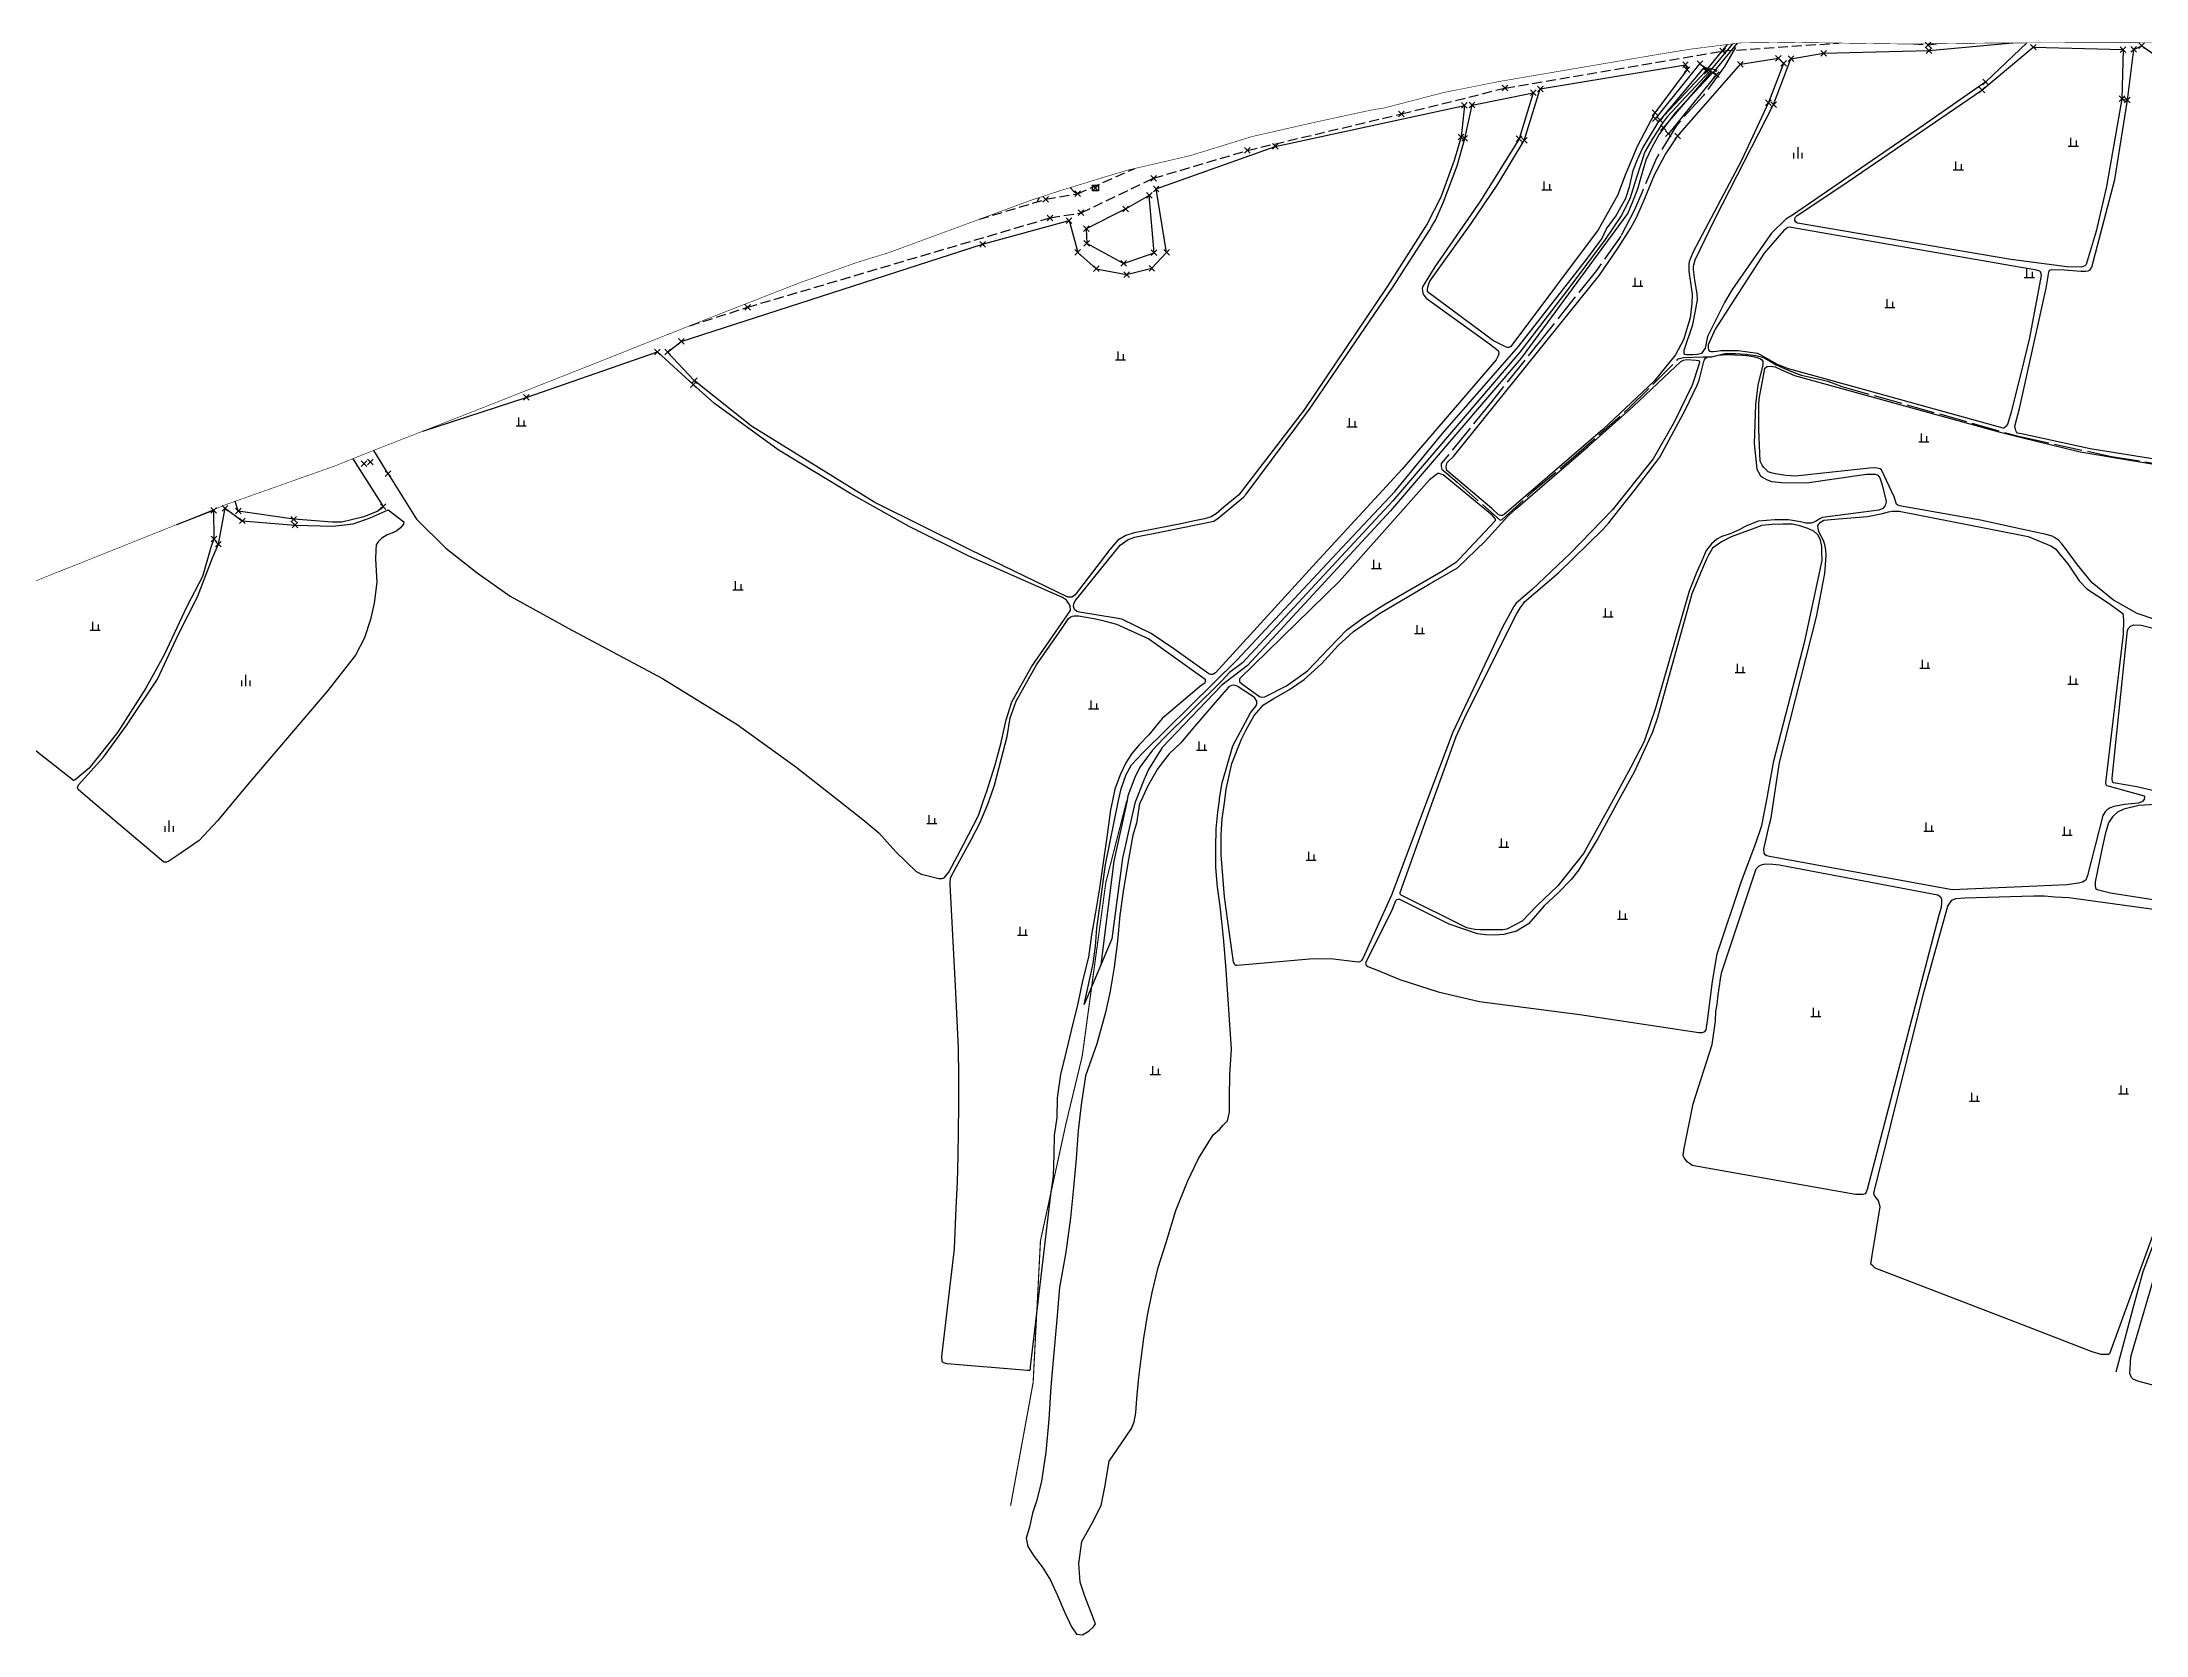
# Model space of a CAD drawing. Header units: millimetres. Extents: x 209513 to 211421, y 268482 to 269727.
# Drawn here: x 210668.9 to 211042.4, y 268496.4 to 268779.3 of the extents above; entities that cross this region are included whole.
import ezdxf

# ---------------------------------------------------------------- set-up
doc = ezdxf.new("R2010")
doc.units = ezdxf.units.MM
doc.header["$MEASUREMENT"] = 0
doc.header["$PDMODE"] = 3
doc.header["$PDSIZE"] = 0.5
doc.linetypes.add('AD0023', pattern=[6, 5, -1])
doc.linetypes.add('DGN Style 3', pattern=[2.46778, 1.7627, -0.70508])
doc.layers.add('00-구역계', color=8, linetype='CONTINUOUS', plot=False)
doc.layers.add('비포장도로', color=8, linetype='DGN Style 3', lineweight=0)
doc.layers.add('측점', color=8, linetype='CONTINUOUS', lineweight=0)
for name, color, linetype in [('오수맨홀', 8, 'CONTINUOUS'), ('현황', 8, 'CONTINUOUS'), ('현황-height', 8, 'CONTINUOUS'), ('현황1', 8, 'CONTINUOUS')]:
    doc.layers.add(name, color=color, linetype=linetype)
doc.styles.add('Style-Dot', font='Dotum.ttf')

# ---------------------------------------------------------------- blocks, each defined once
blk = doc.blocks.new('DAA001')
at = {"layer": '현황-height'}
for points in [[(-0.493063, 1.00641), (-0.493063, -0.49359)], [(0.506937, 0.50641), (0.506937, -0.49359)], [(-0.893063, -0.49359), (0.906937, -0.49359)]]:
    blk.add_lwpolyline(points, dxfattribs=at)
blk = doc.blocks.new('DAA002')
at = {"layer": '현황-height'}
for points in [[(-0.75, 0), (-0.75, -1)], [(0, 1), (0, -1)], [(0.75, 0), (0.75, -1)]]:
    blk.add_lwpolyline(points, dxfattribs=at)
blk = doc.blocks.new('sm')
at = {"layer": '오수맨홀', "lineweight": -3}
blk.add_3dface([(-0.49, 0.53), (0.56, 0.53), (0.56, -0.52), (-0.49, -0.52)], dxfattribs=at)
at = {"layer": '오수맨홀', "lineweight": 0, "style": 'Style-Dot'}
blk.add_text('S', height=0.551, dxfattribs=at).set_placement((-0.23, -0.26))

msp = doc.modelspace()

# ---------------------------------------------------------------- linework, layer by layer
at = {"layer": '00-구역계', "ltscale": 16, "const_width": 0.1, "flags": 128}
msp.add_lwpolyline([(211043.98, 268779.2), (211040.74, 268779.19), (211035.41, 268779.17), (211016.06, 268779.12), (211000, 268778.93), (210978.63, 268779.23), (210970.33, 268779.13), (210961.2, 268777.98), (210955.28, 268777), (210935.89, 268773.7), (210927.42, 268772.25), (210917.69, 268770.31), (210907.18, 268767.58), (210904.89, 268767.21), (210894.95, 268765.06), (210890.81, 268764.12), (210883.62, 268762.48), (210877.71, 268760.65), (210872.64, 268759.09), (210861.63, 268756.54), (210856.8, 268755.09), (210849.52, 268752.85), (210844.35, 268751.15), (210819.29, 268741.91), (210813.55, 268740.14), (210809.98, 268738.87), (210803.49, 268736.57), (210784.48, 268729.14), (210765.32, 268721.52), (210746.33, 268714.03), (210726.73, 268706.36), (210720.9, 268704.01), (210701.68, 268697.19), (210690.38, 268692.62), (210662.87, 268681.63)], dxfattribs=at)
at = {"layer": '비포장도로', "linetype": 'DGN Style 3', "lineweight": -3}
for points in [[(210783.91, 268728.91, 17.26), (210794.15, 268732.18, 17.34), (210847.85, 268748.06, 17.37), (210853.35, 268748.96, 17.31), (210866.21, 268755.09, 17.36), (210882.86, 268760.03, 17.14), (210910.21, 268766.51, 17.2), (210928.58, 268771.11, 17.16), (210967.22, 268777.7, 17.32), (210987.88, 268779.1, 17.31)], [(211001.09, 268778.94, 17.39), (211003.7, 268778.78, 17.41), (211005.17, 268778.99, 17.41)], [(210835.28, 268747.81, 17.38), (210847.05, 268751.36, 17.38), (210852.71, 268752.35, 17.3), (210862.91, 268756.84, 17.31)]]:
    msp.add_polyline3d(points, dxfattribs=at)
at = {"layer": '측점', "lineweight": -3}
for p in [(211003.7, 268778.78, 17.41), (211022.38, 268778.37, 16.92), (211041.64, 268778.62, 17.08), (210960.64, 268775.25, 16.89), (210963.21, 268775.44, 17.1), (210967.22, 268777.7, 17.32), (210970.39, 268775.33, 16.81), (210977.13, 268776.39, 16.8), (210978.04, 268775.5, 16.79), (210979.34, 268776.31, 16.93), (210985.16, 268777.3, 16.91), (211003.84, 268777.77, 17.17), (211038.32, 268777.95, 16.95), (211040.2, 268777.98, 17.02), (210928.58, 268771.11, 17.16), (210934.85, 268770.96, 16.94), (210960.92, 268774.38, 16.92), (210964.47, 268774.1, 16.13), (210966.1, 268773.48, 17.17), (211013.94, 268772.19, 17.14), (210921.4, 268768.03, 16.97), (210922.76, 268768.08, 16.88), (210933.61, 268770.29, 16.92), (210975.36, 268768.53, 16.86), (210976.27, 268768.17, 16.86), (211013.26, 268770.74, 16.82), (211038.11, 268769.21, 16.9), (211039.09, 268768.97, 17.03), (210910.21, 268766.51, 17.2), (210955.21, 268766.73, 16.92), (210955.3, 268765.65, 17.06), (210956.15, 268765.4, 16.25), (210956.71, 268764.07, 16.22), (210882.86, 268760.03, 17.14), (210887.8, 268760.75, 16.98), (210920.79, 268762.43, 16.92), (210921.44, 268762.17, 16.65), (210931.09, 268762.1, 16.88), (210932.02, 268761.82, 16.87), (210957.61, 268762.99, 17.36), (210959.27, 268762.6, 16.76), (210852.71, 268752.35, 17.3), (210855.87, 268753.36), (210866.21, 268755.09, 17.36), (210866.67, 268753.2, 16.98), (210847.05, 268751.36, 17.38), (210853.35, 268748.96, 17.31), (210861.26, 268749.64, 18.12), (210865.45, 268752.05, 17.95), (210847.85, 268748.06, 17.37), (210851.2, 268747.57, 16.95), (210854.26, 268746.13, 18.07), (210835.85, 268743.37, 16.92), (210852.74, 268741.92, 16.84), (210854.35, 268743.51, 18.26), (210866.29, 268741.87, 18.02), (210868.51, 268741.92, 16.98), (210856.04, 268739.02, 16.9), (210860.88, 268739.96, 18.06), (210861.43, 268737.99, 16.87), (210865.9, 268739.12, 16.9), (210794.15, 268732.18, 17.34), (210782.36, 268726.12, 16.91), (210778.14, 268724.26, 16.67), (210779.95, 268724.22, 16.96), (210784.68, 268719.16, 16.93), (210754.85, 268716.18, 16.69), (210784.49, 268718.45, 16.73), (210726.06, 268704.38, 16.49), (210727.17, 268704.68, 17.06), (210730.31, 268702.61, 16.72), (210701.39, 268696.48, 17.16), (210729.45, 268696.78, 16.88), (210699.35, 268696.13, 16.84), (210703.72, 268695.99, 16.84), (210704.42, 268694.25, 17.16), (210713.56, 268694.54, 16.81), (210713.81, 268693.49, 17.08), (210699.4, 268691.05, 16.83), (210700.21, 268690.11, 17.06)]:
    msp.add_point(p, dxfattribs=at)
at = {"layer": '현황', "linetype": 'Continuous'}
for p, q in [((210956.15, 268765.4, 16.25), (210964.05, 268774.87, 16.13)), ((210956.71, 268764.07, 16.22), (210965.3, 268774.03, 16.13)), ((210854.26, 268746.13, 18.07), (210854.35, 268743.51, 18.26)), ((210860.88, 268739.96, 18.06), (210866.29, 268741.87, 18.02))]:
    msp.add_line(p, q, dxfattribs=at)
for points in [[(210860.01, 268644.58), (210860.44, 268646.66), (210861.36, 268649.19), (210862.29, 268650.92), (210864.35, 268653.11), (210881.05, 268669.54), (210898.75, 268688.51), (210909.11, 268699.55), (210917.48, 268709.79), (210931, 268725.2), (210943.08, 268740.69), (210945.8, 268744.36), (210946.64, 268746.12), (210948.28, 268748.33), (210949.19, 268750.1), (210950.03, 268751.55), (210950.68, 268753.57), (210951.36, 268756.48), (210952.12, 268758.45), (210953, 268760.36), (210955.94, 268765.26), (210964.14, 268774.02), (210968.12, 268778.85)], [(210969.8, 268779.06), (210965.71, 268774.1), (210958.79, 268766.72), (210957.37, 268764.81), (210955.98, 268762.91), (210954.68, 268760.57), (210953.61, 268758.3), (210952.76, 268755.46), (210952.1, 268753.17), (210951.23, 268750.91), (210950.42, 268748.88), (210931.44, 268723.17), (210908.27, 268696.04), (210882.88, 268668.54), (210878.35, 268665.09), (210875.55, 268662.14), (210871.59, 268658.03), (210867.73, 268653.99), (210865.28, 268650.11), (210864.46, 268648.21), (210863.07, 268644.59)], [(211013.94, 268772.19), (211002.83, 268764.47), (210979.61, 268748.51), (210978.42, 268747.82), (210975.91, 268745.34), (210972.69, 268740.76), (210968.9, 268735.36), (210967.57, 268733.05), (210964.52, 268726.99), (210964.11, 268724.91), (210963.86, 268724.48), (210963.49, 268723.99), (210962.79, 268723.78), (210961.93, 268723.72), (210961.16, 268723.71), (210960.73, 268723.72), (210960.53, 268723.79), (210960.43, 268723.97), (210960.43, 268724.59), (210961.95, 268729.13), (210962.43, 268731.54), (210962.77, 268733.49), (210962.7, 268734.55), (210962.31, 268737), (210962.06, 268738.89), (210962.07, 268739.38), (210962.11, 268739.71), (210962.36, 268740.59), (210965.92, 268747.94), (210976.27, 268768.17)], [(210963.94, 268774.34), (210964.27, 268774.78), (210966.08, 268774.37), (210966.04, 268773.97)], [(210975.36, 268768.53), (210970.57, 268758.22), (210962.02, 268742.02), (210961.45, 268740.74), (210961.28, 268740.25), (210961.2, 268739.84), (210961.21, 268739.2), (210961.24, 268738.6), (210961.54, 268736.56), (210961.81, 268734.48), (210961.76, 268732.84), (210961.48, 268730.28), (210960.31, 268726.41), (210958.88, 268723.71), (210955.05, 268719.07), (210945.97, 268710.49), (210928.43, 268695.35), (210928.07, 268695.21), (210927.83, 268695.18), (210927.59, 268695.23), (210927.38, 268695.37), (210926.25, 268696.46), (210918.25, 268703.2), (210918.15, 268703.76), (210918.19, 268704.14), (210918.26, 268704.38), (210918.34, 268704.62), (210919.46, 268705.69), (210945.38, 268737.9), (210948.68, 268742.75), (210950.89, 268746.18), (210951.93, 268748.1), (210953.27, 268751.1), (210955.13, 268755.72), (210957.05, 268759.24), (210959.27, 268762.6)], [(211020.23, 268740.4), (211018.37, 268740.64), (210980.53, 268747.13), (210980.22, 268747.29), (210980.03, 268747.59), (210980.07, 268747.93), (210980.19, 268748.18), (210980.34, 268748.38), (210980.49, 268748.48), (210988.37, 268753.76), (211013.26, 268770.74)], [(211038.11, 268769.21), (211035.35, 268753.63), (211033.51, 268745.67), (211031.79, 268739.8), (211031.5, 268739.53), (211030.92, 268739.33), (211028.36, 268739.37), (211020.23, 268740.4)], [(211020.26, 268715.79), (211024.66, 268735.59), (211025.14, 268738.41), (211025.26, 268738.74), (211025.68, 268738.89), (211027.92, 268738.82), (211030.81, 268738.61), (211031.63, 268738.6), (211032.13, 268738.67), (211032.46, 268738.84), (211032.75, 268739.33), (211036.84, 268754.9), (211039.09, 268768.97)], [(211055.62, 268768.98), (211055.66, 268768.44), (211055.68, 268768.04), (211055.59, 268765.9), (211053.87, 268736.43), (211053.89, 268735.98), (211053.91, 268735.62), (211054.04, 268735.08), (211054.28, 268734.69), (211054.75, 268734.51), (211063.95, 268733.17), (211064.08, 268733.04), (211064.09, 268732.81), (211064.1, 268731.83), (211063.06, 268704.13), (211063.05, 268703.53), (211062.98, 268703), (211062.86, 268702.62), (211062.55, 268702.37), (211062.01, 268702.31), (211032.47, 268707.05), (211020.27, 268709.7)], [(210955.21, 268766.73), (210952.05, 268760.76), (210949.9, 268755.62), (210948.59, 268752.05), (210945.12, 268745.92), (210929.65, 268725.2), (210929.28, 268725.06), (210929.04, 268725.06), (210928.78, 268725.11), (210926.54, 268726.24), (210914.83, 268734.94), (210914.81, 268735.33), (210914.87, 268735.77), (210915, 268736.15), (210915.23, 268736.8), (210922.57, 268747.08), (210927.3, 268754.03), (210932.02, 268761.82)], [(210920.79, 268762.43), (210919.58, 268758.26), (210917.2, 268751.76), (210914.79, 268746.97), (210907.71, 268735.92), (210892.94, 268713.96), (210881.35, 268698.89), (210878.73, 268696.72), (210877.34, 268695.51), (210876.46, 268694.96), (210875.26, 268694.61), (210873.49, 268694.23), (210871.07, 268693.73), (210864.35, 268692.44), (210862.76, 268692.14), (210861.29, 268691.62), (210859.85, 268690.82), (210858.47, 268689.16), (210852.27, 268681.09), (210852, 268680.86), (210851.71, 268680.72), (210851.31, 268680.67), (210851, 268680.71), (210833.63, 268689.12), (210816.74, 268697.52), (210794.83, 268711.06), (210784.68, 268719.16)], [(210931.09, 268762.1), (210924.24, 268751.06), (210916.13, 268739.35), (210913.97, 268735.78), (210913.92, 268735.5), (210913.93, 268735.16), (210914.01, 268734.71), (210914.18, 268734.3), (210914.63, 268733.82), (210925.87, 268725.68), (210927.37, 268724.53), (210927.45, 268724.32), (210927.48, 268723.96), (210927.4, 268723.58), (210927.01, 268722.87), (210910.36, 268703.41), (210895.68, 268687.49), (210877.2, 268667.26), (210876.9, 268667.09), (210876.65, 268666.98), (210876.38, 268666.97), (210876.03, 268667.11), (210869.81, 268671.55), (210865.78, 268674.23), (210860.58, 268676.77), (210859.57, 268676.95), (210853.06, 268678.06), (210852.56, 268678.13), (210852.2, 268678.48), (210852.02, 268679.02), (210852.05, 268679.5), (210852.27, 268680.06), (210860.25, 268689.93), (210861.69, 268690.94), (210862.41, 268691.18), (210862.85, 268691.38), (210868.2, 268692.44), (210876.91, 268694.2), (210877.66, 268694.7), (210882.2, 268698.48), (210882.62, 268699.01), (210893.91, 268714.09), (210908.67, 268735.76), (210915.27, 268745.92), (210915.59, 268746.58), (210916.26, 268747.64), (210917.64, 268750.75), (210920.12, 268757.32), (210921.44, 268762.17)], [(210851.43, 268753.44), (210851.97, 268752.82), (210852.71, 268752.35), (210852.71, 268752.35), (210852.71, 268752.35)], [(210845.53, 268750.91), (210845.94, 268751.67)], [(211020.23, 268739.25), (210979.06, 268746.43), (210978.8, 268746.36), (210978.12, 268745.84), (210974.62, 268741.81), (210965.88, 268728.29), (210964.69, 268725.49), (210964.67, 268724.95), (210964.72, 268724.62), (210964.9, 268724.39), (210965.22, 268724.33), (210965.56, 268724.34), (210966.14, 268724.39), (210966.92, 268724.5), (210969.96, 268724.53), (210973.39, 268724), (210975.04, 268723.14), (210976.9, 268722.05), (210978.86, 268721.32), (210983.84, 268719.92), (211016.96, 268710.74), (211017.13, 268710.78), (211017.38, 268710.92), (211017.52, 268711.04), (211017.71, 268711.18), (211017.85, 268711.44), (211018.5, 268713.62), (211020.26, 268720.66)], [(211020.26, 268720.66), (211021.79, 268726.78), (211023.83, 268737.83), (211023.77, 268738.13), (211023.66, 268738.47), (211023.52, 268738.62), (211022.7, 268738.82), (211020.23, 268739.25)], [(210878.86, 268644.61), (210879.12, 268646.6), (210880.13, 268651.13), (210881.8, 268655.46), (210882.67, 268657.16), (210884.04, 268659.67), (210885.71, 268661.59), (210887.55, 268662.7), (210890.33, 268664.29), (210892.93, 268666.06), (210896, 268668.86), (210899, 268672.09), (210901.68, 268674.57), (210906.32, 268677.81), (210915.15, 268683.01), (210920.17, 268685.89), (210925.08, 268690.62), (210929.17, 268695.16), (210930.47, 268696.31), (210943.35, 268707.44), (210951.42, 268714.61), (210956.77, 268719.7), (210959.81, 268722.56), (210960.27, 268722.81), (210960.83, 268722.88), (210962.52, 268722.8), (210962.94, 268722.7), (210963.1, 268722.5), (210963.02, 268721.95), (210961.83, 268718.35), (210958.63, 268711.77), (210954.88, 268705.29), (210947.6, 268696.13), (210940.16, 268688.45), (210933.44, 268682.07), (210930.56, 268679.63), (210930.16, 268679.01), (210928.17, 268675.39), (210919.32, 268656.75), (210914.78, 268644.65)], [(210915.87, 268644.65), (210918.04, 268650.7), (210919.93, 268655.96), (210921.76, 268659.96), (210930.66, 268677.67), (210931.35, 268678.88), (210931.88, 268679.6), (210932.05, 268679.85), (210938.1, 268685.02), (210945.96, 268692.74), (210947.03, 268693.9), (210948.98, 268696.39), (210951.69, 268699.83), (210955.53, 268704.82), (210956.07, 268705.55), (210960.64, 268714.05), (210962.73, 268718.36), (210963.06, 268719.22), (210963.8, 268722.07), (210963.92, 268722.58), (210964.01, 268722.85), (210964.21, 268723.15), (210964.52, 268723.35), (210965.25, 268723.35), (210966.44, 268723.65), (210967.98, 268723.8), (210970.84, 268723.67), (210971.47, 268723.6), (210972.27, 268723.5), (210972.89, 268723.39), (210973.54, 268723.2), (210973.98, 268723.02), (210974.21, 268722.86), (210974.36, 268722.61), (210974.39, 268722.32), (210974.37, 268721.94), (210973.48, 268718.35), (210973.05, 268714.92), (210972.84, 268707.99), (210973.31, 268703.43), (210973.58, 268702.89), (210973.97, 268702.27), (210974.46, 268701.87), (210975.14, 268701.53), (210975.88, 268701.25), (210976.55, 268701.16), (210977.67, 268701.09), (210982.13, 268701.02), (210992.74, 268702.56), (210993.29, 268702.56), (210993.93, 268702.55), (210994.38, 268702.52), (210994.76, 268702.39), (210995.12, 268701.87), (210995.54, 268700.63), (210996.27, 268697.7), (210996.23, 268697.31), (210996.04, 268696.87), (210995.64, 268696.42), (210994.98, 268696.12), (210984.95, 268694.85), (210984.36, 268694.54), (210983.99, 268694.33), (210983.69, 268694.12), (210983.31, 268693.97), (210982.92, 268693.86), (210982.66, 268693.84), (210982.24, 268693.84), (210982.01, 268693.83), (210981.04, 268694.05), (210978.92, 268694.46), (210976.51, 268694.46), (210973.52, 268694.19), (210971.21, 268693.27), (210970.17, 268692.67), (210968.59, 268691.94), (210967.09, 268691.45), (210966.19, 268690.99), (210965.23, 268690.19), (210964.32, 268689), (210963.56, 268687.16), (210962.63, 268685.18), (210961.26, 268681.79), (210955.34, 268660.99), (210953.28, 268655.06), (210950.96, 268650.5), (210947.77, 268644.69)], [(211020.29, 268692.79), (211013, 268694.37), (210998.6, 268696.93), (210998.31, 268697.05), (210998.09, 268697.21), (210997.66, 268698.49), (210995.44, 268703.3), (210995.17, 268703.48), (210994.69, 268703.62), (210994.24, 268703.66), (210993.28, 268703.63), (210980.15, 268702.2), (210978.51, 268702.29), (210977.32, 268702.47), (210976.56, 268702.62), (210975.86, 268702.75), (210975.29, 268702.94), (210974.82, 268703.43), (210974.48, 268703.76), (210974.27, 268704.16), (210973.92, 268704.83), (210973.64, 268710.45), (210973.64, 268713.95), (210973.68, 268714.87), (210973.73, 268715.86), (210973.92, 268716.87), (210974.66, 268720.97), (210974.72, 268721.36), (210975.11, 268721.64), (210975.72, 268721.75), (210976.55, 268721.58), (210977.68, 268721.09), (210979.96, 268720.06), (211016.28, 268710.03), (211020.27, 268709.05)], [(210836.03, 268644.56), (210836.59, 268646.23), (210838.06, 268650.93), (210839.08, 268654.65), (210840.03, 268658.91), (210841.06, 268662.08), (210844.53, 268668.32), (210851.47, 268678.35), (210851.4, 268679.14), (210851.13, 268679.64), (210850.75, 268680.19), (210850.04, 268680.63), (210833.44, 268687.96), (210822.83, 268693.22), (210812.46, 268699.06), (210799.54, 268706.85), (210788.24, 268715.08), (210784.49, 268718.45)], [(211020.27, 268709.7), (211019.6, 268709.85), (211019.4, 268710.03), (211019.29, 268710.27), (211019.19, 268710.54), (211019.13, 268711.08), (211019.91, 268714.19), (211020.26, 268715.79)], [(211020.27, 268709.05), (211030.7, 268706.49), (211048.32, 268703.53)], [(210730.31, 268702.61), (210735.38, 268694.56), (210740.59, 268689.4), (210746.11, 268685.04), (210751.97, 268680.86), (210758.42, 268677.32), (210762.26, 268675.21), (210779.02, 268666.24), (210792.27, 268658.11), (210802.7, 268650.54), (210810.37, 268644.52)], [(210729.45, 268696.78), (210728.49, 268695.98), (210726.03, 268694.99), (210722.1, 268694.04), (210720.44, 268694.04), (210713.56, 268694.54)], [(210713.81, 268693.49), (210720.53, 268693.33), (210724.15, 268693.72), (210727.15, 268694.8), (210730.35, 268696.23), (210733.11, 268694.1), (210733.03, 268693.69), (210732.51, 268693), (210731.9, 268692.48), (210731.18, 268692.14), (210730.16, 268691.76), (210729.19, 268691.19), (210728.53, 268690.54), (210728.23, 268690), (210728.13, 268689.06), (210728.07, 268687.44), (210728.31, 268683.37), (210727.83, 268679.64), (210727.17, 268676.71), (210726.14, 268673.49), (210724.54, 268670.38), (210719.6, 268664.15), (210712.1, 268655.28), (210705.93, 268648.1), (210702.88, 268644.39)], [(210975.05, 268644.72), (210976.31, 268651.64), (210981.83, 268672.88), (210984.9, 268687.23), (210984.86, 268688.74), (210984.81, 268689.69), (210984.59, 268690.85), (210984.1, 268691.79), (210983.43, 268692.43), (210982.35, 268692.91), (210980.92, 268693.34), (210979.66, 268693.64), (210977.91, 268693.68), (210976.01, 268693.63), (210974.2, 268693.42), (210972.46, 268692.8), (210968.75, 268691.41), (210967.01, 268690.54), (210965.45, 268689.38), (210964.7, 268688.16), (210964.37, 268687.45), (210963.96, 268686.51), (210961.78, 268681.26), (210955.68, 268659.32), (210954.75, 268656.72), (210951.54, 268649.64), (210948.83, 268644.69)], [(210976.33, 268644.73), (210977.34, 268651.34), (210983.9, 268677.23), (210985.38, 268684.92), (210985.6, 268688.04), (210985.53, 268689.09), (210985.38, 268690.02), (210985.12, 268690.75), (210984.39, 268692.19), (210984.17, 268692.85), (210984.1, 268693.44), (210984.61, 268694.01), (210985.21, 268694.36), (210987.09, 268694.53), (210992.94, 268695.01), (210995.6, 268695.53), (210996.68, 268695.83), (210997.31, 268695.98), (210997.65, 268695.99), (210997.93, 268695.98), (210998.57, 268695.95), (211020.29, 268691.69)], [(210699.4, 268691.05), (210698.83, 268689.51), (210697.39, 268684.37), (210694.61, 268679.04), (210690.57, 268670.45), (210687.31, 268664.56), (210682.26, 268656.67), (210677.28, 268650.34), (210674.79, 268648.28), (210674.56, 268648.15), (210674.5, 268648.14), (210666.21, 268654.64), (210659.31, 268659.4), (210656.19, 268661.15), (210655.98, 268661.36), (210655.92, 268661.64), (210656.06, 268662.07), (210657.35, 268665.58), (210658.62, 268669.41), (210659.83, 268672.74)], [(210677.87, 268644.36), (210675.3, 268646.54), (210675.16, 268646.87), (210675.34, 268647.35), (210679.8, 268652.28), (210683.91, 268657.88), (210689.37, 268666.16), (210693.12, 268674.12), (210696.51, 268680.74), (210699.13, 268687.66), (210700.21, 268690.11)], [(211044.28, 268676.6), (211040.82, 268677.82), (211036.59, 268680.19), (211032.84, 268683.26), (211030.24, 268686.44), (211028.09, 268689.36), (211027.42, 268690.18), (211026.84, 268690.81), (211026.14, 268691.3), (211025.7, 268691.55), (211024.68, 268691.84), (211020.29, 268692.79)], [(211020.29, 268691.69), (211021.46, 268691.47), (211025.63, 268689.75), (211026.35, 268689.2), (211026.8, 268688.68), (211027.24, 268688.07), (211028.48, 268686.61), (211030.51, 268683.58), (211031.9, 268682.16), (211035.69, 268679.69), (211038.26, 268677.77), (211038.35, 268677.28), (211038.38, 268676.66), (211038.36, 268674.15), (211035.21, 268647.7), (211035.24, 268647.45), (211035.45, 268647.27), (211042.06, 268645.39), (211042.1, 268645.13), (211042.08, 268644.81)], [(210837.02, 268644.56), (210837.97, 268647.31), (210839.16, 268651.85), (210840.23, 268655.95), (210840.75, 268659.27), (210841.54, 268661.41), (210841.81, 268662.23), (210844.06, 268666.23), (210845.44, 268668.67), (210849.9, 268675.16), (210851.09, 268676.88), (210851.51, 268677.18), (210851.8, 268677.33), (210852.13, 268677.37), (210852.9, 268677.36), (210855.6, 268676.88), (210856.99, 268676.62), (210859.6, 268675.9), (210865.39, 268673.27), (210875.39, 268666.12), (210875.39, 268665.79), (210875.29, 268665.41), (210874.67, 268665.01), (210867.75, 268659.13), (210865.38, 268656.27), (210863.64, 268654.45), (210862.38, 268652.94), (210861.29, 268651.3), (210860.25, 268649.17), (210859.36, 268646.62), (210858.93, 268644.58)], [(211050.18, 268644.82), (211040.77, 268647.04), (211036.64, 268647.71), (211036.46, 268647.87), (211036.38, 268648.58), (211039.1, 268674.82), (211039.31, 268675.24), (211039.63, 268675.56), (211040.16, 268675.79), (211041.5, 268675.75), (211068.71, 268668.99)], [(210877.9, 268644.61), (210877.94, 268644.97), (210878.41, 268647.75), (210880.3, 268654.3), (210883.41, 268660.17), (210884.44, 268661.42), (210884.54, 268661.84), (210884.52, 268662.23), (210884.15, 268662.87), (210881.04, 268664.91), (210880.71, 268665.02), (210880.41, 268665.04), (210880.11, 268665), (210879.78, 268664.88), (210879.58, 268664.77), (210878.28, 268663.27), (210873.46, 268657.74), (210871.07, 268654.82), (210868.95, 268652.88), (210866.94, 268650.24), (210865.21, 268647.18), (210863.98, 268644.59)], [(210702.88, 268644.39), (210700.06, 268640.97), (210696.79, 268637.49), (210693.15, 268634.97), (210691.37, 268633.83), (210690.96, 268633.64), (210690.74, 268633.62), (210690.54, 268633.62), (210677.87, 268644.36)], [(210810.37, 268644.52), (210814.6, 268641.2), (210817.42, 268638.83), (210820.43, 268635.47), (210824.08, 268632), (210825.01, 268631.53), (210828.09, 268630.72), (210828.69, 268630.75), (210829.02, 268630.84), (210829.88, 268631.84), (210832.45, 268636.8), (210835.14, 268641.93), (210836.03, 268644.56)], [(210858.93, 268644.58), (210858.57, 268642.93), (210857.99, 268638.51), (210857.24, 268633.56), (210856.63, 268629.03), (210855.88, 268624.73), (210855.2, 268620.74), (210854.64, 268616.75), (210853.6, 268612.54), (210852.76, 268608.53), (210851.63, 268603.99), (210850.7, 268600.02), (210849.69, 268595.94), (210849.07, 268591.79), (210849.04, 268588.3), (210848.59, 268585.07), (210848.53, 268581.76), (210848.4, 268577.89), (210847.9, 268574.59), (210844.31, 268544.03), (210844.3, 268543.54), (210844.27, 268543.36), (210843.82, 268543.35), (210829.56, 268544.52), (210828.91, 268544.72), (210828.66, 268544.97), (210828.64, 268545.85), (210830.87, 268564.96), (210831.18, 268572.23), (210831.43, 268576.83), (210831.53, 268581.48), (210831.59, 268585.86), (210831.65, 268590.39), (210831.63, 268595.55), (210831.56, 268600.63), (210831.06, 268611.68), (210830.1, 268629.67), (210830.1, 268630.13), (210830.14, 268630.54), (210830.18, 268630.88), (210831.17, 268632.74), (210832.48, 268635.14), (210833.87, 268637.7), (210835.36, 268640.55), (210836.8, 268643.94), (210837.02, 268644.56)], [(210863.98, 268644.59), (210863.71, 268644.04), (210863.17, 268640.57), (210862.51, 268638.41), (210861.64, 268633.44), (210860.8, 268628.42), (210860.24, 268624.2), (210859.8, 268619.59), (210859.24, 268615.01), (210858.48, 268610.74), (210857.67, 268606.93), (210856.16, 268601.37), (210854.12, 268595.7), (210853.35, 268590.56), (210852.84, 268585.96), (210852.49, 268580.98), (210851.96, 268575.2), (210851.48, 268570.49), (210850.63, 268564.39), (210849.53, 268558.1), (210848.96, 268551.79), (210848.45, 268545.87), (210847.96, 268540.43), (210847.59, 268534.68), (210847.07, 268528.84), (210846.32, 268523.71), (210845.47, 268520.34), (210844.73, 268518.01), (210844.16, 268515.55), (210843.6, 268513.56), (210843.86, 268512.12), (210845.02, 268510.32), (210846.43, 268508.48), (210847.9, 268506.11), (210849.15, 268503.4), (210850.32, 268500.61), (210851.63, 268497.86), (210852.52, 268496.53), (210853.58, 268496.4), (210854.77, 268497.1), (210855.53, 268497.86), (210855.93, 268498.36), (210855.33, 268499.93), (210853.99, 268503.29), (210853.17, 268505.77), (210852.93, 268509.09), (210853.48, 268512.99), (210855.33, 268516.27), (210856.88, 268519.39), (210857.62, 268522.96), (210858.3, 268527.24), (210861.14, 268531.41), (210862.31, 268533.03), (210862.79, 268534.23), (210863.09, 268535.85), (210863.26, 268538.41), (210863.62, 268542.13), (210864.01, 268545.42), (210864.47, 268549.11), (210865.13, 268553.14), (210865.96, 268557.24), (210867.02, 268561.63), (210868.43, 268566.08), (210870.16, 268571.78), (210872.24, 268576.93), (210874.18, 268581), (210876.81, 268585.21), (210877.9, 268586.17), (210878.58, 268586.93), (210879.32, 268587.72), (210879.68, 268589.25), (210879.7, 268591.91), (210879.75, 268595.86), (210880.03, 268600.45), (210879.11, 268614.49), (210878.71, 268619.63), (210878.37, 268622.56), (210878.06, 268625.8), (210877.57, 268629.17), (210877.26, 268632.7), (210877.24, 268636.17), (210877.32, 268639.54), (210877.63, 268642.52), (210877.9, 268644.61)], [(210863.07, 268644.59), (210862.89, 268644.12), (210860.69, 268634.37), (210858.78, 268620), (210853.86, 268608.38), (210855.49, 268615.62), (210855.9, 268618.65), (210856.16, 268621.97), (210856.68, 268625.79), (210857.65, 268633.24), (210860.01, 268644.58)], [(210914.78, 268644.65), (210908.42, 268627.76), (210903.33, 268616.54), (210903.15, 268616.2), (210902.93, 268615.97), (210902.64, 268615.89), (210902, 268615.95), (210898.15, 268616.4), (210894.55, 268616.49), (210888.58, 268615.93), (210881.02, 268615.26), (210880.8, 268615.3), (210880.63, 268615.43), (210880.42, 268615.92), (210879.68, 268620.94), (210878.81, 268627.47), (210878.18, 268634.96), (210878.19, 268638.56), (210878.41, 268641.34), (210878.86, 268644.61)], [(210948.83, 268644.69), (210945.05, 268637.83), (210941.69, 268632.29), (210940.34, 268630.55), (210938.04, 268628.18), (210935.53, 268625.88), (210932.78, 268622.7), (210930.63, 268621.37), (210928.37, 268620.79), (210926.74, 268620.7), (210925.2, 268620.73), (210923.72, 268620.93), (210918.68, 268622.6), (210909.95, 268626.99), (210909.61, 268626.98), (210909.34, 268626.94), (210909.18, 268626.78), (210908.56, 268625.2), (210903.86, 268615.68), (210903.96, 268615.34), (210904.24, 268615.13), (210905.77, 268614.52), (210909.9, 268612.8), (210916.71, 268610.6), (210924.06, 268608.88), (210941.87, 268606.58), (210963.02, 268603.38), (210963.65, 268603.4), (210964.07, 268603.55), (210964.28, 268603.86), (210964.55, 268605.45), (210965.43, 268612.47), (210966.27, 268617.38), (210970.58, 268630.29), (210973.12, 268637.02), (210974.2, 268640.13), (210975.05, 268644.72)], [(210947.77, 268644.69), (210942.51, 268635.16), (210937.99, 268629.42), (210934.16, 268625.82), (210931.63, 268623.16), (210928.93, 268621.72), (210928.2, 268621.62), (210927.51, 268621.61), (210926.18, 268621.6), (210925.14, 268621.62), (210924.19, 268621.64), (210923.29, 268621.68), (210922.56, 268621.79), (210921.83, 268621.96), (210910.17, 268627.77), (210910, 268627.95), (210909.96, 268628.23), (210915.87, 268644.65)], [(211020.37, 268629.24), (211008, 268628.7), (210975.56, 268634.65), (210975.06, 268634.75), (210974.79, 268634.92), (210974.61, 268635.26), (210974.57, 268635.93), (210975.48, 268640.16), (210975.84, 268641.53), (210976.33, 268644.73)], [(211042.08, 268644.81), (211042.08, 268644.81), (211041.78, 268644.4), (211041.07, 268644.11), (211038.56, 268643.9), (211036.68, 268643.53), (211036.04, 268643.27), (211035.5, 268642.95), (211035.13, 268642.55), (211034.7, 268641.95), (211032.01, 268631.24), (211031.68, 268630.42), (211031.13, 268630.07), (211030.38, 268629.88), (211028.35, 268629.59), (211020.37, 268629.24)], [(211046.02, 268644), (211041.13, 268643.71), (211038.47, 268643.04), (211037.35, 268642.49), (211036.44, 268641.67), (211035.73, 268640.6), (211035.11, 268638.63), (211034.55, 268635.89), (211033.35, 268630.14), (211033.38, 268629.51), (211033.42, 268629), (211033.74, 268628.79), (211034.2, 268628.65), (211036.11, 268628.21), (211059.44, 268624.52)], [(211020.47, 268551.44), (210994.33, 268561.55), (210993.96, 268561.9), (210993.51, 268562.27), (210993.78, 268563.81), (210995.21, 268572.41), (210994.92, 268573.5), (210994.61, 268573.91), (210994.37, 268574.18), (210994.12, 268574.55), (210994.07, 268574.76), (210994.05, 268574.89), (210994.16, 268575.31), (211002.88, 268610.3), (211007.21, 268625.82), (211007.94, 268626.86), (211008.64, 268627.21), (211010.25, 268627.32), (211020.37, 268627.58)], [(211020.37, 268627.58), (211022.45, 268627.64), (211024.34, 268627.64), (211026.21, 268627.5), (211028.67, 268627.34), (211071.7, 268621.46)], [(211052.43, 268591.61), (211035.9, 268546.32), (211035.71, 268546.21), (211035.2, 268546.21), (211034.45, 268546.21), (211032.83, 268546.66), (211020.47, 268551.44)], [(211044.34, 268567.63), (211041.83, 268560.89), (211040.05, 268554.35), (211037.01, 268543.08)], [(211071.06, 268533.43), (211040.91, 268541.45), (211040.08, 268541.81), (211039.8, 268542.14), (211039.62, 268542.51), (211039.5, 268542.82), (211039.71, 268545.78), (211045.73, 268566.4)]]:
    msp.add_lwpolyline(points, dxfattribs=at)
at = {"layer": '현황'}
for points in [[(210968.96, 268778.96), (210964.92, 268774.06), (210957.36, 268765.99), (210956.65, 268765.03), (210954.81, 268762.22), (210953.43, 268759.79), (210951.81, 268754.89), (210950.78, 268751.43), (210949.22, 268748.43), (210946.39, 268744.22), (210939.74, 268735.35), (210931.22, 268724.18), (210908.69, 268697.79), (210881.97, 268669.04), (210879.7, 268667.31), (210878.3, 268665.84), (210867.97, 268655.57), (210866.04, 268653.55), (210863.79, 268650.51), (210862.91, 268648.7), (210861.67, 268645.39), (210861.5, 268644.59)], [(210861.5, 268644.59), (210859.17, 268633.8), (210856.85, 268615.44)]]:
    msp.add_lwpolyline(points, dxfattribs=at)
at = {"layer": '현황', "linetype": 'Continuous'}
for points in [[(210882.04, 268665.18), (210885.02, 268663.03), (210885.44, 268662.92), (210885.95, 268662.97), (210889.79, 268664.95), (210893.51, 268667.62), (210897.33, 268671.61), (210900.5, 268674.88), (210903.39, 268677.02), (210907.39, 268679.5), (210917.22, 268685.21), (210920.01, 268686.99), (210920.38, 268687.39), (210926.91, 268694.31), (210926.92, 268694.56), (210926.38, 268695.22), (210917.63, 268702.42), (210917.27, 268702.57), (210916.91, 268702.67), (210916.65, 268702.68), (210915.17, 268701.54), (210899.21, 268683.55), (210881.47, 268666.18), (210881.45, 268665.97), (210881.49, 268665.71), (210881.52, 268665.62)], [(210962.01, 268590.7), (210965.38, 268601.24), (210965.95, 268605.4), (210966.05, 268607.1), (210966.28, 268608.44), (210966.45, 268610.07), (210966.65, 268611.63), (210966.84, 268612.9), (210967.06, 268614.17), (210973.16, 268632.45), (210973.69, 268632.96), (210974.26, 268633.23), (210974.86, 268633.33), (210976.14, 268633.3), (210977.32, 268633.18), (210979.17, 268632.82), (211005.42, 268627.85), (211005.82, 268627.52), (211006.08, 268627.11), (211006.09, 268626.49), (211006.03, 268625.57), (211005.6, 268624.2), (210992.89, 268575.5), (210992.73, 268575.05), (210992.52, 268574.71), (210992.14, 268574.59), (210990.84, 268574.6), (210961.84, 268579.76), (210961.26, 268580.18), (210960.95, 268580.43), (210960.45, 268581.04), (210960.22, 268581.5), (210960.32, 268582.5)]]:
    msp.add_lwpolyline(points, close=True, dxfattribs=at)
at = {"layer": '현황', "const_width": 0.2}
msp.add_lwpolyline([(210840.83, 268519.36), (210844.83, 268541.22), (210846.13, 268566.39), (210850.68, 268587.29), (210853.54, 268599.16), (210857.74, 268630.06), (210861.46, 268644.57), (210861.47, 268644.59)], dxfattribs=at)
at = {"layer": '현황', "linetype": 'Continuous'}
for points in [[(210976.27, 268768.17, 16.86), (210979.34, 268776.31, 16.93), (210985.16, 268777.3, 16.91), (211003.84, 268777.77, 17.17), (211018.73, 268779.13, 17.18)], [(211021.23, 268779.14, 17.18), (211013.94, 268772.19, 17.14)], [(210932.02, 268761.82, 16.87), (210934.85, 268770.96, 16.94), (210960.64, 268775.25, 16.89), (210960.92, 268774.38, 16.92), (210955.21, 268766.73, 16.92)], [(210955.3, 268765.65, 17.06), (210963.21, 268775.44, 17.1), (210966.1, 268773.48, 17.17), (210957.61, 268762.99, 17.36)], [(210959.27, 268762.6, 16.76), (210970.39, 268775.33, 16.81), (210977.13, 268776.39, 16.8), (210978.04, 268775.5, 16.79), (210975.36, 268768.53, 16.86)], [(211013.26, 268770.74, 16.82), (211022.38, 268778.37, 16.92), (211038.32, 268777.95, 16.95), (211038.11, 268769.21, 16.9), (211039.09, 268768.97, 17.03), (211040.2, 268777.98, 17.02), (211041.64, 268778.62, 17.08), (211055.62, 268768.98, 17.04)], [(210784.68, 268719.16, 16.93), (210779.95, 268724.22, 16.96), (210782.36, 268726.12, 16.91), (210835.85, 268743.37, 16.92), (210851.2, 268747.57, 16.95), (210852.74, 268741.92, 16.84), (210856.04, 268739.02, 16.9), (210861.43, 268737.99, 16.87), (210865.9, 268739.12, 16.9), (210868.51, 268741.92, 16.98), (210866.67, 268753.2, 16.98), (210887.8, 268760.75, 16.98), (210921.4, 268768.03, 16.97), (210920.79, 268762.43, 16.92)], [(210921.44, 268762.17, 16.65), (210922.76, 268768.08, 16.88), (210933.61, 268770.29, 16.92), (210931.09, 268762.1, 16.88)], [(210866.29, 268741.87, 18.02), (210865.45, 268752.05, 17.95), (210861.26, 268749.64, 18.12), (210854.26, 268746.13, 18.07)], [(210860.88, 268739.96, 18.06), (210854.35, 268743.51, 18.26)], [(210736.46, 268710.17, 16.72), (210754.85, 268716.18, 16.69), (210778.14, 268724.26, 16.67), (210784.49, 268718.45, 16.73)], [(210724.06, 268705.28, 16.85), (210729.45, 268696.78, 16.88)], [(210730.31, 268702.61, 16.72), (210727.77, 268706.77, 16.74)], [(210713.56, 268694.54, 16.81), (210703.72, 268695.99, 16.84), (210703.2, 268697.73, 16.81)], [(210692.81, 268693.6, 16.78), (210699.35, 268696.13, 16.84), (210699.4, 268691.05, 16.83)], [(210700.21, 268690.11, 17.06), (210701.39, 268696.48, 17.16), (210704.42, 268694.25, 17.16), (210713.81, 268693.49, 17.08)]]:
    msp.add_polyline3d(points, dxfattribs=at)
at = {"layer": '현황1', "linetype": 'AD0023'}
for points in [[(210969.5, 268778.31), (210967.54, 268774.94), (210963.79, 268769.73), (210959.02, 268764.49), (210955.5, 268758.68), (210952.87, 268752.52), (210951.54, 268749.34), (210949.14, 268744.83), (210944.82, 268738.69), (210935.85, 268727.48), (210926.17, 268715.37), (210917.29, 268704.42), (210917.29, 268703.9), (210917.37, 268703.43), (210920.08, 268701.13), (210927.76, 268694.36), (210928.09, 268694.51), (210933.79, 268699.68), (210940.78, 268705.55), (210950.59, 268714.24), (210959.34, 268723), (210960.3, 268723.27), (210963.78, 268723.38), (210965.31, 268723.39), (210967.64, 268723.97), (210969.54, 268723.99), (210971.23, 268723.88), (210973.11, 268723.61), (210974.56, 268723.23), (210976.73, 268721.93), (210978.22, 268721.31), (210979.48, 268720.78), (210981.18, 268720.14), (210983.62, 268719.57), (210985.88, 268719.06), (210988.38, 268718.12), (211019.69, 268709.28), (211020.27, 268709.15)], [(211020.27, 268709.15), (211036.28, 268705.67), (211049.67, 268703.55), (211064.4, 268701.25), (211077.57, 268699.55), (211088.34, 268698.06), (211090.4, 268697.59)]]:
    msp.add_lwpolyline(points, dxfattribs=at)

# ---------------------------------------------------------------- block references
at = {"layer": '오수맨홀'}
msp.add_blockref('sm', (210855.87, 268753.36), dxfattribs=at)
at = {"layer": '현황-height'}
for name, p in [('DAA002', (210980.56, 268759.6)), ('DAA001', (211029.47, 268761.28)), ('DAA001', (211009.07, 268757.08)), ('DAA001', (210936, 268753.52)), ('DAA001', (211021.66, 268737.98)), ('DAA001', (210952.13, 268736.43)), ('DAA001', (210996.89, 268732.64)), ('DAA001', (210860.33, 268723.34)), ('DAA001', (210753.94, 268711.59)), ('DAA001', (210901.44, 268711.45)), ('DAA001', (211002.94, 268708.76)), ('DAA001', (210905.76, 268686.3)), ('DAA001', (210792.43, 268682.51)), ('DAA001', (210946.87, 268677.69)), ('DAA001', (210678.33, 268675.31)), ('DAA001', (210913.41, 268674.74)), ('DAA002', (210705.03, 268665.91)), ('DAA001', (210970.33, 268667.84)), ('DAA001', (211003.13, 268668.57)), ('DAA001', (211029.42, 268665.72)), ('DAA001', (210855.58, 268661.33)), ('DAA001', (210874.75, 268654.03)), ('DAA002', (210691.42, 268640.04)), ('DAA001', (210826.83, 268640.97)), ('DAA001', (211003.82, 268639.66)), ('DAA001', (210928.38, 268636.81)), ('DAA001', (211028.38, 268638.92)), ('DAA001', (210894.18, 268634.49)), ('DAA001', (210842.95, 268621.17)), ('DAA001', (210949.44, 268624.03)), ('DAA001', (210983.77, 268606.73)), ('DAA001', (210866.51, 268596.41)), ('DAA001', (211011.93, 268591.66)), ('DAA001', (211038.4, 268592.99))]:
    msp.add_blockref(name, p, dxfattribs=at)

doc.saveas('drawing.dxf')
